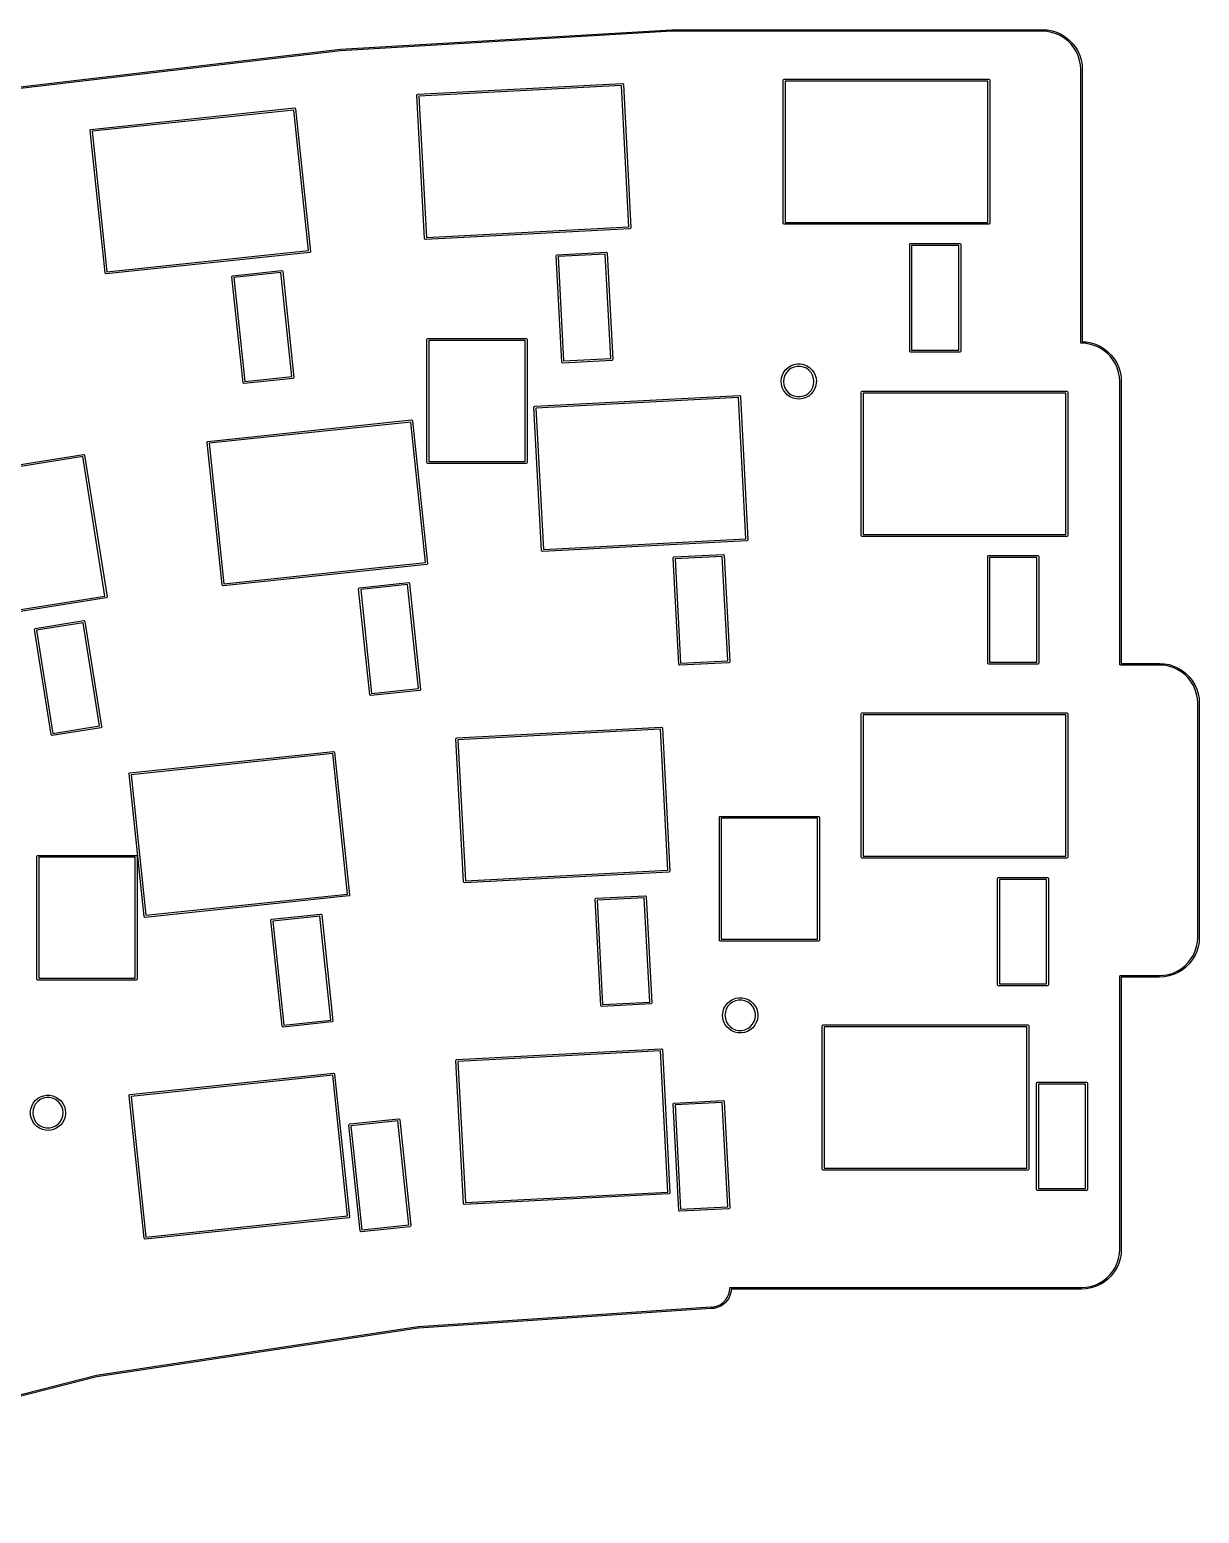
# Model space of a CAD drawing. Extents: x 318 to 559, y -107 to -17.
# Drawn here: x 487.6 to 559, y -107.2 to -16.6 of the extents above; entities that cross this region are included whole.
import ezdxf

# ---------------------------------------------------------------- set-up
doc = ezdxf.new("R2010")
doc.units = 0
doc.layers.add('BLACK', color=7, linetype='CONTINUOUS')

msp = doc.modelspace()

# ---------------------------------------------------------------- linework, layer by layer
at = {"layer": 'BLACK', "linetype": 'CONTINUOUS'}
for p, q in [((506.609, -17.8095), (526.849, -16.6188)), ((526.854, -16.7188), (506.616, -17.9092)), ((526.849, -16.6188), (526.851, -16.6194)), ((526.851, -16.6194), (526.852, -16.6188)), ((526.852, -16.6188), (549.474, -16.6188)), ((549.474, -16.7188), (526.854, -16.7188)), ((549.474, -16.6188), (549.767, -16.6365)), ((549.483, -16.715), (549.474, -16.7188)), ((549.756, -16.7315), (549.483, -16.715)), ((550.033, -16.7824), (549.756, -16.7315)), ((549.767, -16.6365), (550.056, -16.6894)), ((550.302, -16.8663), (550.033, -16.7824)), ((550.056, -16.6894), (550.336, -16.7768)), ((550.559, -16.982), (550.302, -16.8663)), ((550.336, -16.7768), (550.604, -16.8973)), ((550.801, -17.1279), (550.559, -16.982)), ((550.604, -16.8973), (550.855, -17.0491)), ((551.023, -17.3019), (550.801, -17.1279)), ((550.855, -17.0491), (551.086, -17.2302)), ((486.365, -20.191), (506.606, -17.8097)), ((506.616, -17.9092), (486.378, -20.2901)), ((506.606, -17.8097), (506.607, -17.8102)), ((506.607, -17.8102), (506.609, -17.8095)), ((551.222, -17.5013), (551.023, -17.3019)), ((551.086, -17.2302), (551.294, -17.4378)), ((551.396, -17.7233), (551.222, -17.5013)), ((551.294, -17.4378), (551.475, -17.6689)), ((551.542, -17.9647), (551.396, -17.7233)), ((551.475, -17.6689), (551.627, -17.9202)), ((551.658, -18.2218), (551.542, -17.9647)), ((551.627, -17.9202), (551.747, -18.1879)), ((551.742, -18.4911), (551.658, -18.2218)), ((551.792, -18.7685), (551.742, -18.4911)), ((551.747, -18.1879), (551.835, -18.4682)), ((551.809, -19.0411), (551.792, -18.7685)), ((551.835, -18.4682), (551.888, -18.757)), ((551.888, -18.757), (551.905, -19.0499)), ((511.338, -20.5652), (523.821, -19.911)), ((523.821, -19.911), (523.864, -19.9263)), ((523.864, -19.9263), (523.884, -19.9678)), ((533.639, -19.6938), (533.657, -19.6513)), ((533.639, -28.4438), (533.639, -19.6938)), ((533.657, -19.6513), (533.699, -19.6338)), ((533.699, -19.6338), (546.199, -19.6338)), ((533.759, -19.7538), (533.759, -28.3838)), ((546.139, -19.7538), (533.759, -19.7538)), ((546.139, -28.3838), (546.139, -19.7538)), ((546.199, -19.6338), (546.241, -19.6513)), ((546.241, -19.6513), (546.259, -19.6938)), ((546.259, -19.6938), (546.259, -28.4438)), ((551.805, -19.05), (551.809, -19.0411)), ((551.805, -35.7188), (551.805, -19.05)), ((551.905, -19.0499), (551.905, -19.05)), ((551.905, -19.05), (551.905, -35.6718)), ((511.281, -20.6282), (511.296, -20.5849)), ((511.739, -29.3662), (511.281, -20.6282)), ((511.296, -20.5849), (511.338, -20.5652)), ((523.767, -20.034), (511.404, -20.6819)), ((511.404, -20.6819), (511.856, -29.3)), ((524.219, -28.6521), (523.767, -20.034)), ((523.884, -19.9678), (523.884, -19.9678)), ((523.884, -19.9678), (524.342, -28.7058)), ((491.376, -22.7043), (503.807, -21.3977)), ((503.76, -21.5233), (491.448, -22.8173)), ((504.662, -30.106), (503.76, -21.5233)), ((503.807, -21.3977), (503.851, -21.4107)), ((503.851, -21.4107), (503.873, -21.4511)), ((503.873, -21.4511), (504.788, -30.1531)), ((491.322, -22.7702), (491.335, -22.7262)), ((492.237, -31.4723), (491.322, -22.7702)), ((491.335, -22.7262), (491.376, -22.7043)), ((491.448, -22.8173), (492.35, -31.4001)), ((524.285, -28.7688), (511.802, -29.423)), ((511.856, -29.3), (524.219, -28.6521)), ((524.326, -28.7491), (524.285, -28.7688)), ((524.342, -28.7058), (524.326, -28.7491)), ((533.657, -28.4862), (533.639, -28.4438)), ((533.699, -28.5038), (533.657, -28.4862)), ((546.199, -28.5038), (533.699, -28.5038)), ((533.759, -28.3838), (546.139, -28.3838)), ((546.241, -28.4862), (546.199, -28.5038)), ((546.259, -28.4438), (546.241, -28.4862)), ((511.759, -29.4077), (511.739, -29.3662)), ((511.802, -29.423), (511.759, -29.4077)), ((541.366, -29.7422), (541.383, -29.6998)), ((541.366, -36.2422), (541.366, -29.7422)), ((541.383, -29.6998), (541.426, -29.6822)), ((541.426, -29.6822), (544.426, -29.6822)), ((541.486, -29.8022), (541.486, -36.1822)), ((544.366, -29.8022), (541.486, -29.8022)), ((544.366, -36.1822), (544.366, -29.8022)), ((544.426, -29.6822), (544.468, -29.6998)), ((544.468, -29.6998), (544.486, -29.7422)), ((544.486, -29.7422), (544.486, -36.2422)), ((504.734, -30.2191), (492.303, -31.5257)), ((492.35, -31.4001), (504.662, -30.106)), ((504.758, -30.206), (504.734, -30.2191)), ((504.734, -30.2191), (504.734, -30.2191)), ((504.775, -30.1972), (504.758, -30.206)), ((504.788, -30.1531), (504.775, -30.1972)), ((519.779, -30.4233), (519.795, -30.38)), ((520.12, -36.9144), (519.779, -30.4233)), ((519.795, -30.38), (519.836, -30.3602)), ((519.836, -30.3602), (522.832, -30.2032)), ((522.778, -30.3262), (519.902, -30.4769)), ((519.902, -30.4769), (520.236, -36.8482)), ((523.112, -36.6974), (522.778, -30.3262)), ((522.832, -30.2032), (522.832, -30.2032)), ((522.832, -30.2032), (522.875, -30.2185)), ((522.875, -30.2185), (522.895, -30.26)), ((522.895, -30.26), (523.235, -36.7511)), ((492.259, -31.5126), (492.237, -31.4723)), ((492.237, -31.4723), (492.237, -31.4723)), ((492.303, -31.5257), (492.259, -31.5126)), ((499.984, -31.7077), (499.997, -31.6636)), ((499.997, -31.6636), (500.037, -31.6417)), ((500.037, -31.6417), (503.021, -31.3281)), ((502.974, -31.4537), (500.11, -31.7548)), ((503.641, -37.7988), (502.974, -31.4537)), ((503.021, -31.3281), (503.065, -31.3412)), ((503.065, -31.3412), (503.087, -31.3815)), ((503.087, -31.3815), (503.766, -37.8459)), ((500.663, -38.172), (499.984, -31.7077)), ((500.11, -31.7548), (500.776, -38.0998)), ((511.886, -35.5407), (511.903, -35.4982)), ((511.886, -43.0407), (511.886, -35.5407)), ((511.903, -35.4982), (511.946, -35.4807)), ((511.946, -35.4807), (517.946, -35.4807)), ((512.006, -35.6007), (512.006, -42.9807)), ((517.886, -35.6007), (512.006, -35.6007)), ((517.886, -42.9807), (517.886, -35.6007)), ((517.946, -35.4807), (517.988, -35.4982)), ((517.988, -35.4982), (518.006, -35.5407)), ((518.006, -35.5407), (518.006, -43.0407)), ((541.486, -36.1822), (544.366, -36.1822)), ((551.82, -35.7541), (551.805, -35.7188)), ((551.805, -35.7188), (551.805, -35.7188)), ((551.855, -35.7688), (551.82, -35.7541)), ((551.864, -35.7651), (551.855, -35.7688)), ((552.137, -35.7815), (551.864, -35.7651)), ((551.905, -35.6718), (552.148, -35.6865)), ((552.414, -35.8324), (552.137, -35.7815)), ((552.148, -35.6865), (552.437, -35.7394)), ((552.683, -35.9163), (552.414, -35.8324)), ((552.437, -35.7394), (552.717, -35.8268)), ((552.941, -36.032), (552.683, -35.9163)), ((552.717, -35.8268), (552.985, -35.9473)), ((553.182, -36.1779), (552.941, -36.032)), ((552.985, -35.9473), (553.236, -36.0991)), ((553.404, -36.3519), (553.182, -36.1779)), ((553.236, -36.0991), (553.467, -36.2802)), ((520.139, -36.9558), (520.12, -36.9144)), ((520.183, -36.9712), (520.139, -36.9558)), ((523.179, -36.8141), (520.183, -36.9712)), ((520.236, -36.8482), (523.112, -36.6974)), ((523.22, -36.7944), (523.179, -36.8141)), ((523.235, -36.7511), (523.22, -36.7944)), ((533.959, -37.2303), (534.128, -37.1298)), ((534.128, -37.1298), (534.313, -37.0617)), ((534.313, -37.0617), (534.507, -37.0283)), ((534.507, -37.0283), (534.704, -37.0309)), ((534.704, -37.0309), (534.897, -37.0693)), ((534.897, -37.0693), (535.079, -37.1422)), ((541.383, -36.2846), (541.366, -36.2422)), ((541.426, -36.3022), (541.383, -36.2846)), ((544.426, -36.3022), (541.426, -36.3022)), ((544.468, -36.2846), (544.426, -36.3022)), ((544.486, -36.2422), (544.468, -36.2846)), ((553.603, -36.5513), (553.404, -36.3519)), ((553.467, -36.2802), (553.675, -36.4878)), ((553.777, -36.7733), (553.603, -36.5513)), ((553.675, -36.4878), (553.856, -36.7189)), ((553.923, -37.0147), (553.777, -36.7733)), ((553.856, -36.7189), (554.008, -36.9702)), ((554.039, -37.2718), (553.923, -37.0147)), ((554.008, -36.9702), (554.129, -37.2379)), ((503.713, -37.9119), (500.729, -38.2254)), ((500.776, -38.0998), (503.641, -37.7988)), ((503.753, -37.8899), (503.713, -37.9119)), ((503.713, -37.9119), (503.713, -37.9119)), ((503.766, -37.8459), (503.753, -37.8899)), ((533.517, -38.0719), (533.54, -37.8765)), ((533.54, -37.8765), (533.598, -37.6886)), ((533.598, -37.6886), (533.69, -37.5145)), ((533.681, -37.9067), (533.661, -38.1)), ((533.742, -37.7217), (533.681, -37.9067)), ((533.69, -37.5145), (533.811, -37.3601)), ((533.839, -37.5533), (533.742, -37.7217)), ((533.811, -37.3601), (533.959, -37.2303)), ((533.969, -37.4088), (533.839, -37.5533)), ((534.126, -37.2945), (533.969, -37.4088)), ((534.304, -37.2155), (534.126, -37.2945)), ((534.494, -37.175), (534.304, -37.2155)), ((534.688, -37.175), (534.494, -37.175)), ((534.879, -37.2155), (534.688, -37.175)), ((535.056, -37.2945), (534.879, -37.2155)), ((535.214, -37.4088), (535.056, -37.2945)), ((535.079, -37.1422), (535.246, -37.2472)), ((535.344, -37.5533), (535.214, -37.4088)), ((535.246, -37.2472), (535.39, -37.3807)), ((535.441, -37.7217), (535.344, -37.5533)), ((535.39, -37.3807), (535.508, -37.5383)), ((535.501, -37.9067), (535.441, -37.7217)), ((535.521, -38.1), (535.501, -37.9067)), ((535.508, -37.5383), (535.595, -37.7148)), ((535.595, -37.7148), (535.648, -37.9041)), ((535.648, -37.9041), (535.666, -38.1)), ((554.123, -37.5411), (554.039, -37.2718)), ((554.174, -37.8185), (554.123, -37.5411)), ((554.129, -37.2379), (554.216, -37.5182)), ((554.19, -38.0911), (554.174, -37.8185)), ((554.216, -37.5182), (554.269, -37.807)), ((554.269, -37.807), (554.287, -38.1)), ((500.685, -38.2124), (500.663, -38.172)), ((500.729, -38.2254), (500.685, -38.2124)), ((500.729, -38.2254), (500.729, -38.2254)), ((533.518, -38.1), (533.517, -38.0719)), ((533.529, -38.2682), (533.518, -38.1)), ((533.578, -38.4589), (533.529, -38.2682)), ((533.66, -38.6375), (533.578, -38.4589)), ((533.774, -38.7982), (533.66, -38.6375)), ((533.661, -38.1), (533.681, -38.2934)), ((533.681, -38.2934), (533.742, -38.4783)), ((533.742, -38.4783), (533.839, -38.6467)), ((533.915, -38.9355), (533.774, -38.7982)), ((533.839, -38.6467), (533.969, -38.7912)), ((534.078, -39.0448), (533.915, -38.9355)), ((533.969, -38.7912), (534.126, -38.9055)), ((534.126, -38.9055), (534.304, -38.9846)), ((534.879, -38.9846), (535.056, -38.9055)), ((535.056, -38.9055), (535.214, -38.7912)), ((535.351, -38.8602), (535.2, -38.986)), ((535.214, -38.7912), (535.344, -38.6467)), ((535.344, -38.6467), (535.441, -38.4783)), ((535.477, -38.7089), (535.351, -38.8602)), ((535.441, -38.4783), (535.501, -38.2934)), ((535.573, -38.5373), (535.477, -38.7089)), ((535.501, -38.2934), (535.521, -38.1)), ((535.636, -38.351), (535.573, -38.5373)), ((535.665, -38.1563), (535.636, -38.351)), ((535.666, -38.1), (535.665, -38.1563)), ((538.402, -38.7438), (538.419, -38.7014)), ((538.402, -47.4938), (538.402, -38.7438)), ((538.419, -38.7014), (538.462, -38.6838)), ((538.462, -38.6838), (550.962, -38.6838)), ((538.522, -38.8038), (538.522, -47.4338)), ((550.902, -38.8038), (538.522, -38.8038)), ((550.902, -47.4338), (550.902, -38.8038)), ((550.962, -38.6838), (551.004, -38.7014)), ((551.004, -38.7014), (551.022, -38.7438)), ((551.022, -38.7438), (551.022, -47.4938)), ((554.187, -38.1), (554.19, -38.0911)), ((554.187, -54.7688), (554.187, -38.1)), ((554.287, -38.1), (554.287, -38.1)), ((554.287, -38.1), (554.287, -54.7688)), ((518.425, -39.6782), (518.44, -39.635)), ((518.883, -48.4163), (518.425, -39.6782)), ((518.44, -39.635), (518.481, -39.6152)), ((518.481, -39.6152), (530.964, -38.961)), ((530.911, -39.084), (518.548, -39.7319)), ((518.548, -39.7319), (518.999, -48.3501)), ((531.362, -47.7021), (530.911, -39.084)), ((530.964, -38.961), (531.008, -38.9763)), ((531.008, -38.9763), (531.027, -39.0167)), ((531.027, -39.0167), (531.027, -39.0178)), ((531.027, -39.0178), (531.485, -47.7558)), ((534.259, -39.1224), (534.078, -39.0448)), ((534.451, -39.1658), (534.259, -39.1224)), ((534.304, -38.9846), (534.494, -39.025)), ((534.647, -39.1736), (534.451, -39.1658)), ((534.494, -39.025), (534.688, -39.025)), ((534.842, -39.1453), (534.647, -39.1736)), ((534.688, -39.025), (534.879, -38.9846)), ((535.028, -39.0821), (534.842, -39.1453)), ((535.2, -38.986), (535.028, -39.0821)), ((498.519, -41.7543), (510.951, -40.4477)), ((510.904, -40.5733), (498.592, -41.8673)), ((511.806, -49.156), (510.904, -40.5733)), ((510.951, -40.4477), (510.995, -40.4607)), ((510.995, -40.4607), (511.017, -40.5011)), ((511.017, -40.5011), (511.931, -49.2031)), ((478.576, -44.5048), (490.922, -42.5493)), ((490.922, -42.5493), (490.967, -42.5601)), ((490.967, -42.5601), (490.991, -42.5992)), ((498.466, -41.8202), (498.479, -41.7762)), ((499.381, -50.5223), (498.466, -41.8202)), ((498.479, -41.7762), (498.519, -41.7543)), ((498.592, -41.8673), (499.494, -50.4501)), ((490.882, -42.6772), (478.654, -44.6139)), ((492.232, -51.201), (490.882, -42.6772)), ((490.991, -42.5992), (490.991, -42.5992)), ((490.991, -42.5992), (492.36, -51.2415)), ((511.903, -43.0831), (511.886, -43.0407)), ((511.946, -43.1007), (511.903, -43.0831)), ((517.946, -43.1007), (511.946, -43.1007)), ((512.006, -42.9807), (517.886, -42.9807)), ((517.988, -43.0831), (517.946, -43.1007)), ((518.006, -43.0407), (517.988, -43.0831)), ((531.429, -47.8188), (518.946, -48.473)), ((518.999, -48.3501), (531.362, -47.7021)), ((531.47, -47.7991), (531.429, -47.8188)), ((531.485, -47.7558), (531.47, -47.7991)), ((538.419, -47.5362), (538.402, -47.4938)), ((538.462, -47.5538), (538.419, -47.5362)), ((550.962, -47.5538), (538.462, -47.5538)), ((538.522, -47.4338), (550.902, -47.4338)), ((551.004, -47.5362), (550.962, -47.5538)), ((551.022, -47.4938), (551.004, -47.5362)), ((518.902, -48.4577), (518.883, -48.4163)), ((518.946, -48.473), (518.902, -48.4577)), ((526.923, -48.878), (526.939, -48.8347)), ((527.263, -55.3691), (526.923, -48.878)), ((526.939, -48.8347), (526.98, -48.8149)), ((526.98, -48.8149), (529.976, -48.6579)), ((529.922, -48.7809), (527.046, -48.9316)), ((530.256, -55.1522), (529.922, -48.7809)), ((529.976, -48.6579), (529.976, -48.6579)), ((529.976, -48.6579), (530.019, -48.6732)), ((530.019, -48.6732), (530.039, -48.7147)), ((530.039, -48.7147), (530.379, -55.2058)), ((546.128, -48.7922), (546.146, -48.7498)), ((546.128, -55.2922), (546.128, -48.7922)), ((546.146, -48.7498), (546.188, -48.7322)), ((546.188, -48.7322), (549.188, -48.7322)), ((546.248, -48.8522), (546.248, -55.2322)), ((549.128, -48.8522), (546.248, -48.8522)), ((549.128, -55.2322), (549.128, -48.8522)), ((549.188, -48.7322), (549.231, -48.7498)), ((549.231, -48.7498), (549.248, -48.7922)), ((549.248, -48.7922), (549.248, -55.2922)), ((511.878, -49.2691), (499.447, -50.5757)), ((499.494, -50.4501), (511.806, -49.156)), ((511.902, -49.256), (511.878, -49.2691)), ((511.878, -49.2691), (511.878, -49.2691)), ((511.918, -49.2472), (511.902, -49.256)), ((511.931, -49.2031), (511.918, -49.2472)), ((527.046, -48.9316), (527.38, -55.3029)), ((499.403, -50.5626), (499.381, -50.5223)), ((499.381, -50.5223), (499.381, -50.5223)), ((499.447, -50.5757), (499.403, -50.5626)), ((507.723, -50.7577), (507.736, -50.7136)), ((507.736, -50.7136), (507.776, -50.6917)), ((507.776, -50.6917), (510.76, -50.3781)), ((510.713, -50.5038), (507.849, -50.8048)), ((511.38, -56.8488), (510.713, -50.5038)), ((510.76, -50.3781), (510.804, -50.3912)), ((510.804, -50.3912), (510.826, -50.4315)), ((510.826, -50.4315), (511.505, -56.8959)), ((492.31, -51.3101), (479.964, -53.2656)), ((480.004, -53.1377), (492.232, -51.201)), ((492.349, -51.2861), (492.31, -51.3101)), ((492.36, -51.2415), (492.349, -51.2861)), ((492.36, -51.2415), (492.36, -51.2415)), ((508.402, -57.2221), (507.723, -50.7577)), ((507.849, -50.8048), (508.516, -57.1498)), ((487.933, -53.2404), (487.943, -53.1957)), ((488.949, -59.6604), (487.933, -53.2404)), ((487.943, -53.1957), (487.982, -53.1717)), ((487.982, -53.1717), (490.946, -52.7024)), ((490.905, -52.8304), (488.061, -53.2809)), ((488.061, -53.2809), (489.059, -59.5823)), ((491.903, -59.1318), (490.905, -52.8304)), ((490.946, -52.7024), (490.99, -52.7132)), ((490.99, -52.7132), (491.014, -52.7523)), ((491.014, -52.7523), (492.031, -59.1723)), ((527.38, -55.3029), (530.256, -55.1522)), ((530.364, -55.2491), (530.322, -55.2688)), ((530.379, -55.2058), (530.364, -55.2491)), ((546.248, -55.2322), (549.128, -55.2322)), ((554.187, -55.3641), (554.187, -54.7688)), ((554.287, -54.7688), (554.287, -55.3141)), ((527.283, -55.4105), (527.263, -55.3691)), ((527.326, -55.4259), (527.283, -55.4105)), ((530.322, -55.2688), (527.326, -55.4259)), ((546.146, -55.3347), (546.128, -55.2922)), ((546.188, -55.3522), (546.146, -55.3347)), ((549.188, -55.3522), (546.188, -55.3522)), ((549.231, -55.3347), (549.188, -55.3522)), ((549.248, -55.2922), (549.231, -55.3347)), ((554.201, -55.3995), (554.187, -55.3641)), ((554.237, -55.4141), (554.201, -55.3995)), ((556.618, -55.4141), (554.237, -55.4141)), ((554.287, -55.3141), (556.618, -55.3141)), ((556.618, -55.3141), (556.911, -55.3318)), ((556.627, -55.4104), (556.618, -55.4141)), ((556.618, -55.4141), (556.618, -55.4141)), ((556.899, -55.4269), (556.627, -55.4104)), ((557.177, -55.4777), (556.899, -55.4269)), ((556.911, -55.3318), (557.2, -55.3848)), ((557.446, -55.5616), (557.177, -55.4777)), ((557.2, -55.3848), (557.48, -55.4721)), ((557.703, -55.6774), (557.446, -55.5616)), ((557.48, -55.4721), (557.748, -55.5926)), ((557.945, -55.8233), (557.703, -55.6774)), ((557.748, -55.5926), (557.999, -55.7445)), ((558.167, -55.9972), (557.945, -55.8233)), ((557.999, -55.7445), (558.23, -55.9255)), ((558.366, -56.1966), (558.167, -55.9972)), ((558.23, -55.9255), (558.438, -56.1331)), ((558.438, -56.1331), (558.619, -56.3642)), ((511.452, -56.9619), (508.468, -57.2755)), ((508.516, -57.1498), (511.38, -56.8488)), ((511.492, -56.94), (511.452, -56.9619)), ((511.452, -56.9619), (511.452, -56.9619)), ((511.505, -56.8959), (511.492, -56.94)), ((558.54, -56.4186), (558.366, -56.1966)), ((558.686, -56.66), (558.54, -56.4186)), ((558.619, -56.3642), (558.771, -56.6155)), ((558.802, -56.9172), (558.686, -56.66)), ((558.771, -56.6155), (558.891, -56.8832)), ((558.885, -57.1864), (558.802, -56.9172)), ((558.891, -56.8832), (558.978, -57.1635)), ((508.424, -57.2624), (508.402, -57.2221)), ((508.468, -57.2755), (508.424, -57.2624)), ((508.468, -57.2755), (508.468, -57.2755)), ((558.936, -57.4638), (558.885, -57.1864)), ((558.953, -57.7362), (558.936, -57.4638)), ((558.949, -57.7454), (558.953, -57.7362)), ((558.949, -72.0329), (558.949, -57.7454)), ((558.978, -57.1635), (559.031, -57.4523)), ((559.031, -57.4523), (559.049, -57.7454)), ((559.049, -57.7454), (559.049, -57.7454)), ((559.049, -57.7454), (559.049, -72.0329)), ((538.402, -58.3891), (538.419, -58.3467)), ((538.402, -67.1391), (538.402, -58.3891)), ((538.419, -58.3467), (538.462, -58.3291)), ((538.462, -58.3291), (550.962, -58.3291)), ((538.522, -58.4491), (538.522, -67.0791)), ((550.902, -58.4491), (538.522, -58.4491)), ((550.902, -67.0791), (550.902, -58.4491)), ((550.962, -58.3291), (551.004, -58.3467)), ((551.004, -58.3467), (551.022, -58.3891)), ((551.022, -58.3891), (551.022, -67.1391)), ((488.973, -59.6995), (488.949, -59.6604)), ((489.018, -59.7102), (488.973, -59.6995)), ((491.981, -59.2409), (489.018, -59.7102)), ((489.018, -59.7102), (489.018, -59.7102)), ((489.059, -59.5823), (491.903, -59.1318)), ((492.02, -59.2169), (491.981, -59.2409)), ((491.981, -59.2409), (491.981, -59.2409)), ((492.031, -59.1723), (492.02, -59.2169)), ((513.719, -59.8558), (526.202, -59.2016)), ((526.148, -59.3246), (513.785, -59.9725)), ((526.6, -67.9428), (526.148, -59.3246)), ((526.202, -59.2016), (526.245, -59.217)), ((526.245, -59.217), (526.257, -59.2409)), ((526.257, -59.2409), (526.265, -59.2584)), ((526.265, -59.2584), (526.723, -67.9964)), ((493.757, -61.9949), (506.188, -60.6883)), ((506.188, -60.6883), (506.232, -60.7014)), ((513.662, -59.9189), (513.677, -59.8756)), ((514.12, -68.6569), (513.662, -59.9189)), ((513.677, -59.8756), (513.719, -59.8558)), ((513.785, -59.9725), (514.237, -68.5907)), ((506.141, -60.8139), (493.829, -62.108)), ((507.043, -69.3967), (506.141, -60.8139)), ((506.232, -60.7014), (506.254, -60.7417)), ((506.254, -60.7417), (507.169, -69.4438)), ((493.703, -62.0609), (493.717, -62.0168)), ((494.618, -70.7629), (493.703, -62.0609)), ((493.717, -62.0168), (493.757, -61.9949)), ((493.829, -62.108), (494.731, -70.6907)), ((529.745, -64.711), (529.763, -64.6686)), ((529.745, -72.211), (529.745, -64.711)), ((529.763, -64.6686), (529.805, -64.651)), ((529.805, -64.651), (535.805, -64.651)), ((529.865, -64.771), (529.865, -72.151)), ((535.745, -64.771), (529.865, -64.771)), ((535.745, -72.151), (535.745, -64.771)), ((535.805, -64.651), (535.847, -64.6686)), ((535.847, -64.6686), (535.865, -64.711)), ((535.865, -64.711), (535.865, -72.211)), ((488.091, -67.0498), (488.133, -67.0322)), ((488.133, -67.0322), (494.133, -67.0322)), ((494.133, -67.0322), (494.176, -67.0498)), ((488.073, -67.0922), (488.091, -67.0498)), ((488.073, -74.5922), (488.073, -67.0922)), ((488.193, -67.1522), (488.193, -74.5322)), ((494.073, -67.1522), (488.193, -67.1522)), ((494.073, -74.5322), (494.073, -67.1522)), ((494.176, -67.0498), (494.193, -67.0922)), ((494.193, -67.0922), (494.193, -74.5922)), ((538.419, -67.1815), (538.402, -67.1391)), ((538.462, -67.1991), (538.419, -67.1815)), ((550.962, -67.1991), (538.462, -67.1991)), ((538.522, -67.0791), (550.902, -67.0791)), ((551.004, -67.1815), (550.962, -67.1991)), ((551.022, -67.1391), (551.004, -67.1815)), ((514.14, -68.6983), (514.12, -68.6569)), ((514.183, -68.7137), (514.14, -68.6983)), ((526.666, -68.0595), (514.183, -68.7137)), ((514.237, -68.5907), (526.6, -67.9428)), ((526.707, -68.0397), (526.666, -68.0595)), ((526.723, -67.9964), (526.707, -68.0397)), ((546.723, -68.4376), (546.741, -68.3951)), ((546.723, -74.9376), (546.723, -68.4376)), ((546.741, -68.3951), (546.783, -68.3776)), ((546.783, -68.3776), (549.783, -68.3776)), ((546.843, -68.4976), (546.843, -74.8776)), ((549.723, -68.4976), (546.843, -68.4976)), ((549.723, -74.8776), (549.723, -68.4976)), ((549.783, -68.3776), (549.826, -68.3951)), ((549.826, -68.3951), (549.843, -68.4376)), ((549.843, -68.4376), (549.843, -74.9376)), ((507.116, -69.5097), (494.684, -70.8163)), ((494.731, -70.6907), (507.043, -69.3967)), ((507.14, -69.4967), (507.116, -69.5097)), ((507.116, -69.5097), (507.116, -69.5097)), ((507.156, -69.4878), (507.14, -69.4967)), ((507.169, -69.4438), (507.156, -69.4878)), ((522.161, -69.7139), (522.176, -69.6707)), ((522.501, -76.205), (522.161, -69.7139)), ((522.176, -69.6707), (522.217, -69.6509)), ((522.217, -69.6509), (525.213, -69.4939)), ((525.16, -69.6169), (522.284, -69.7676)), ((525.494, -75.9881), (525.16, -69.6169)), ((525.213, -69.4939), (525.213, -69.4939)), ((525.213, -69.4939), (525.257, -69.5092)), ((525.257, -69.5092), (525.276, -69.5507)), ((525.276, -69.5507), (525.617, -76.0417)), ((502.419, -70.9324), (505.402, -70.6188)), ((505.402, -70.6188), (505.446, -70.6318)), ((505.446, -70.6318), (505.468, -70.6722)), ((522.284, -69.7676), (522.618, -76.1388)), ((494.635, -70.7944), (494.618, -70.7629)), ((494.618, -70.7629), (494.618, -70.7629)), ((494.64, -70.8033), (494.635, -70.7944)), ((494.684, -70.8163), (494.64, -70.8033)), ((502.365, -70.9983), (502.378, -70.9543)), ((503.045, -77.4627), (502.365, -70.9983)), ((502.378, -70.9543), (502.419, -70.9324)), ((505.355, -70.7444), (502.491, -71.0454)), ((502.491, -71.0454), (503.158, -77.3905)), ((506.022, -77.0894), (505.355, -70.7444)), ((505.468, -70.6722), (506.148, -77.1366)), ((529.763, -72.2534), (529.745, -72.211)), ((529.805, -72.271), (529.763, -72.2534)), ((535.805, -72.271), (529.805, -72.271)), ((529.865, -72.151), (535.745, -72.151)), ((535.847, -72.2534), (535.805, -72.271)), ((535.865, -72.211), (535.847, -72.2534)), ((558.885, -72.5918), (558.936, -72.3144)), ((558.936, -72.3144), (558.953, -72.0418)), ((558.953, -72.0418), (558.949, -72.0329)), ((559.031, -72.3259), (558.978, -72.6147)), ((559.049, -72.0329), (559.031, -72.3259)), ((558.366, -73.5816), (558.54, -73.3596)), ((558.54, -73.3596), (558.686, -73.1182)), ((558.771, -73.1627), (558.619, -73.414)), ((558.686, -73.1182), (558.802, -72.8611)), ((558.891, -72.895), (558.771, -73.1627)), ((558.802, -72.8611), (558.885, -72.5918)), ((558.978, -72.6147), (558.891, -72.895)), ((557.177, -74.3005), (557.446, -74.2166)), ((557.446, -74.2166), (557.703, -74.1009)), ((557.748, -74.1856), (557.48, -74.3061)), ((557.703, -74.1009), (557.944, -73.955)), ((557.999, -74.0338), (557.748, -74.1856)), ((557.944, -73.955), (558.167, -73.781)), ((558.23, -73.8527), (557.999, -74.0338)), ((558.167, -73.781), (558.366, -73.5816)), ((558.438, -73.6451), (558.23, -73.8527)), ((558.619, -73.414), (558.438, -73.6451)), ((488.091, -74.6347), (488.073, -74.5922)), ((488.133, -74.6522), (488.091, -74.6347)), ((494.133, -74.6522), (488.133, -74.6522)), ((488.193, -74.5322), (494.073, -74.5322)), ((494.176, -74.6347), (494.133, -74.6522)), ((494.193, -74.5922), (494.176, -74.6347)), ((546.741, -74.98), (546.723, -74.9376)), ((546.783, -74.9976), (546.741, -74.98)), ((549.783, -74.9976), (546.783, -74.9976)), ((546.843, -74.8776), (549.723, -74.8776)), ((549.826, -74.98), (549.783, -74.9976)), ((549.843, -74.9376), (549.826, -74.98)), ((554.187, -74.4141), (554.201, -74.3788)), ((554.187, -91.0829), (554.187, -74.4141)), ((554.201, -74.3788), (554.237, -74.3641)), ((554.237, -74.3641), (556.618, -74.3641)), ((556.618, -74.4641), (554.287, -74.4641)), ((554.287, -74.4641), (554.287, -91.0829)), ((556.618, -74.3641), (556.618, -74.3641)), ((556.618, -74.3641), (556.627, -74.3678)), ((556.911, -74.4464), (556.618, -74.4641)), ((556.618, -74.4641), (556.618, -74.4641)), ((556.627, -74.3678), (556.899, -74.3514)), ((556.899, -74.3514), (557.177, -74.3005)), ((557.2, -74.3935), (556.911, -74.4464)), ((557.48, -74.3061), (557.2, -74.3935)), ((522.618, -76.1388), (525.494, -75.9881)), ((525.601, -76.085), (525.56, -76.1048)), ((525.617, -76.0417), (525.601, -76.085)), ((530.118, -76.2099), (530.24, -76.0554)), ((530.24, -76.0554), (530.387, -75.9257)), ((530.387, -75.9257), (530.557, -75.8251)), ((530.554, -75.9899), (530.397, -76.1042)), ((530.732, -75.9108), (530.554, -75.9899)), ((530.557, -75.8251), (530.741, -75.757)), ((530.922, -75.8704), (530.732, -75.9108)), ((530.741, -75.757), (530.935, -75.7237)), ((531.117, -75.8704), (530.922, -75.8704)), ((530.935, -75.7237), (531.132, -75.7263)), ((531.307, -75.9108), (531.117, -75.8704)), ((531.132, -75.7263), (531.325, -75.7646)), ((531.484, -75.9899), (531.307, -75.9108)), ((531.325, -75.7646), (531.507, -75.8375)), ((531.642, -76.1042), (531.484, -75.9899)), ((531.507, -75.8375), (531.674, -75.9425)), ((531.674, -75.9425), (531.818, -76.0761)), ((531.818, -76.0761), (531.936, -76.2337)), ((522.521, -76.2465), (522.501, -76.205)), ((522.564, -76.2618), (522.521, -76.2465)), ((525.56, -76.1048), (522.564, -76.2618)), ((529.945, -76.7672), (529.968, -76.5719)), ((529.947, -76.7954), (529.945, -76.7672)), ((529.958, -76.9635), (529.947, -76.7954)), ((530.006, -77.1542), (529.958, -76.9635)), ((529.968, -76.5719), (530.026, -76.384)), ((530.026, -76.384), (530.118, -76.2099)), ((530.11, -76.602), (530.089, -76.7954)), ((530.089, -76.7954), (530.11, -76.9888)), ((530.17, -76.4171), (530.11, -76.602)), ((530.11, -76.9888), (530.17, -77.1737)), ((530.267, -76.2487), (530.17, -76.4171)), ((530.397, -76.1042), (530.267, -76.2487)), ((531.772, -76.2487), (531.642, -76.1042)), ((531.869, -76.4171), (531.772, -76.2487)), ((531.929, -76.602), (531.869, -76.4171)), ((531.869, -77.1737), (531.929, -76.9888)), ((531.949, -76.7954), (531.929, -76.602)), ((531.929, -76.9888), (531.949, -76.7954)), ((531.936, -76.2337), (532.023, -76.4101)), ((532.023, -76.4101), (532.076, -76.5995)), ((532.093, -76.8516), (532.065, -77.0463)), ((532.076, -76.5995), (532.094, -76.7954)), ((532.094, -76.7954), (532.093, -76.8516)), ((503.067, -77.5031), (503.045, -77.4627)), ((503.111, -77.5161), (503.067, -77.5031)), ((506.094, -77.2025), (503.111, -77.5161)), ((503.111, -77.5161), (503.111, -77.5161)), ((503.158, -77.3905), (506.022, -77.0894)), ((506.134, -77.1806), (506.094, -77.2025)), ((506.094, -77.2025), (506.094, -77.2025)), ((506.148, -77.1366), (506.134, -77.1806)), ((530.088, -77.3329), (530.006, -77.1542)), ((530.202, -77.4935), (530.088, -77.3329)), ((530.17, -77.1737), (530.267, -77.3421)), ((530.343, -77.6308), (530.202, -77.4935)), ((530.267, -77.3421), (530.397, -77.4866)), ((530.506, -77.7401), (530.343, -77.6308)), ((530.397, -77.4866), (530.554, -77.6009)), ((530.687, -77.8178), (530.506, -77.7401)), ((530.554, -77.6009), (530.732, -77.6799)), ((530.879, -77.8612), (530.687, -77.8178)), ((530.732, -77.6799), (530.922, -77.7204)), ((531.076, -77.8689), (530.879, -77.8612)), ((530.922, -77.7204), (531.117, -77.7204)), ((531.27, -77.8407), (531.076, -77.8689)), ((531.117, -77.7204), (531.307, -77.6799)), ((531.457, -77.7774), (531.27, -77.8407)), ((531.307, -77.6799), (531.484, -77.6009)), ((531.628, -77.6813), (531.457, -77.7774)), ((531.484, -77.6009), (531.642, -77.4866)), ((531.779, -77.5555), (531.628, -77.6813)), ((531.642, -77.4866), (531.772, -77.3421)), ((531.772, -77.3421), (531.869, -77.1737)), ((531.905, -77.4043), (531.779, -77.5555)), ((532.001, -77.2326), (531.905, -77.4043)), ((532.065, -77.0463), (532.001, -77.2326)), ((536.02, -77.4391), (536.038, -77.3967)), ((536.02, -86.1891), (536.02, -77.4391)), ((536.038, -77.3967), (536.08, -77.3791)), ((536.08, -77.3791), (548.58, -77.3791)), ((536.14, -77.4991), (536.14, -86.1291)), ((548.52, -77.4991), (536.14, -77.4991)), ((548.52, -86.1291), (548.52, -77.4991)), ((548.58, -77.3791), (548.623, -77.3967)), ((548.623, -77.3967), (548.64, -77.4391)), ((548.64, -77.4391), (548.64, -86.1891)), ((513.662, -79.5642), (513.677, -79.5209)), ((514.12, -88.3022), (513.662, -79.5642)), ((513.677, -79.5209), (513.719, -79.5012)), ((513.719, -79.5012), (526.202, -78.847)), ((526.148, -78.9699), (513.785, -79.6179)), ((513.785, -79.6179), (514.237, -88.236)), ((526.6, -87.5881), (526.148, -78.9699)), ((526.202, -78.847), (526.245, -78.8623)), ((526.245, -78.8623), (526.26, -78.8944)), ((526.26, -78.8944), (526.265, -78.9037)), ((526.265, -78.9037), (526.723, -87.6417)), ((493.757, -81.6403), (506.188, -80.3336)), ((506.141, -80.4593), (493.829, -81.7533)), ((507.043, -89.042), (506.141, -80.4593)), ((506.188, -80.3336), (506.232, -80.3467)), ((506.232, -80.3467), (506.254, -80.387)), ((506.254, -80.387), (507.169, -89.0891)), ((549.105, -80.9391), (549.122, -80.8967)), ((549.105, -87.4391), (549.105, -80.9391)), ((549.122, -80.8967), (549.165, -80.8791)), ((549.165, -80.8791), (552.165, -80.8791)), ((549.225, -80.9991), (549.225, -87.3791)), ((552.105, -80.9991), (549.225, -80.9991)), ((552.105, -87.3791), (552.105, -80.9991)), ((552.165, -80.8791), (552.207, -80.8967)), ((552.207, -80.8967), (552.225, -80.9391)), ((552.225, -80.9391), (552.225, -87.4391)), ((487.701, -82.525), (487.759, -82.3371)), ((487.759, -82.3371), (487.851, -82.163)), ((487.902, -82.3702), (487.842, -82.5551)), ((487.851, -82.163), (487.972, -82.0085)), ((488, -82.2018), (487.902, -82.3702)), ((487.972, -82.0085), (488.12, -81.8788)), ((488.13, -82.0573), (488, -82.2018)), ((488.12, -81.8788), (488.289, -81.7782)), ((488.287, -81.943), (488.13, -82.0573)), ((488.465, -81.8639), (488.287, -81.943)), ((488.289, -81.7782), (488.474, -81.7101)), ((488.655, -81.8235), (488.465, -81.8639)), ((488.474, -81.7101), (488.668, -81.6768)), ((488.849, -81.8235), (488.655, -81.8235)), ((488.668, -81.6768), (488.864, -81.6794)), ((489.04, -81.8639), (488.849, -81.8235)), ((488.864, -81.6794), (489.057, -81.7178)), ((489.217, -81.943), (489.04, -81.8639)), ((489.057, -81.7178), (489.24, -81.7907)), ((489.374, -82.0573), (489.217, -81.943)), ((489.24, -81.7907), (489.407, -81.8957)), ((489.505, -82.2018), (489.374, -82.0573)), ((489.407, -81.8957), (489.551, -82.0292)), ((489.602, -82.3702), (489.505, -82.2018)), ((489.551, -82.0292), (489.669, -82.1868)), ((489.662, -82.5551), (489.602, -82.3702)), ((489.669, -82.1868), (489.756, -82.3633)), ((489.756, -82.3633), (489.809, -82.5526)), ((493.703, -81.7062), (493.717, -81.6622)), ((494.618, -90.4083), (493.703, -81.7062)), ((493.717, -81.6622), (493.757, -81.6403)), ((493.829, -81.7533), (494.731, -90.336)), ((526.923, -82.2155), (526.939, -82.1722)), ((527.263, -88.7066), (526.923, -82.2155)), ((526.939, -82.1722), (526.98, -82.1525)), ((526.98, -82.1525), (529.976, -81.9954)), ((529.922, -82.1184), (527.046, -82.2692)), ((527.046, -82.2692), (527.38, -88.6404)), ((530.256, -88.4897), (529.922, -82.1184)), ((529.976, -81.9954), (529.976, -81.9954)), ((529.976, -81.9954), (530.019, -82.0108)), ((530.019, -82.0108), (530.039, -82.0522)), ((530.039, -82.0522), (530.379, -88.5433)), ((487.677, -82.7204), (487.701, -82.525)), ((487.679, -82.7485), (487.677, -82.7204)), ((487.69, -82.9167), (487.679, -82.7485)), ((487.739, -83.1073), (487.69, -82.9167)), ((487.821, -83.286), (487.739, -83.1073)), ((487.935, -83.4467), (487.821, -83.286)), ((487.842, -82.5551), (487.822, -82.7485)), ((487.822, -82.7485), (487.842, -82.9419)), ((487.842, -82.9419), (487.902, -83.1268)), ((487.902, -83.1268), (488, -83.2952)), ((488, -83.2952), (488.13, -83.4397)), ((489.374, -83.4397), (489.505, -83.2952)), ((489.505, -83.2952), (489.602, -83.1268)), ((489.602, -83.1268), (489.662, -82.9419)), ((489.734, -83.1857), (489.638, -83.3574)), ((489.682, -82.7485), (489.662, -82.5551)), ((489.662, -82.9419), (489.682, -82.7485)), ((489.797, -82.9995), (489.734, -83.1857)), ((489.826, -82.8048), (489.797, -82.9995)), ((489.809, -82.5526), (489.827, -82.7485)), ((489.827, -82.7485), (489.826, -82.8048)), ((507.181, -83.4339), (510.165, -83.1204)), ((510.118, -83.246), (507.253, -83.547)), ((510.784, -89.591), (510.118, -83.246)), ((510.165, -83.1204), (510.209, -83.1334)), ((510.209, -83.1334), (510.231, -83.1738)), ((510.231, -83.1738), (510.91, -89.6381)), ((488.076, -83.5839), (487.935, -83.4467)), ((488.239, -83.6932), (488.076, -83.5839)), ((488.13, -83.4397), (488.287, -83.554)), ((488.42, -83.7709), (488.239, -83.6932)), ((488.287, -83.554), (488.465, -83.6331)), ((488.612, -83.8143), (488.42, -83.7709)), ((488.465, -83.6331), (488.655, -83.6735)), ((488.808, -83.822), (488.612, -83.8143)), ((488.655, -83.6735), (488.849, -83.6735)), ((489.003, -83.7938), (488.808, -83.822)), ((488.849, -83.6735), (489.04, -83.6331)), ((489.189, -83.7306), (489.003, -83.7938)), ((489.04, -83.6331), (489.217, -83.554)), ((489.361, -83.6344), (489.189, -83.7306)), ((489.217, -83.554), (489.374, -83.4397)), ((489.512, -83.5086), (489.361, -83.6344)), ((489.638, -83.3574), (489.512, -83.5086)), ((507.128, -83.4999), (507.141, -83.4559)), ((507.807, -89.9643), (507.128, -83.4999)), ((507.141, -83.4559), (507.181, -83.4339)), ((507.253, -83.547), (507.92, -89.8921)), ((536.038, -86.2316), (536.02, -86.1891)), ((536.08, -86.2491), (536.038, -86.2316)), ((548.58, -86.2491), (536.08, -86.2491)), ((536.14, -86.1291), (548.52, -86.1291)), ((548.623, -86.2316), (548.58, -86.2491)), ((548.64, -86.1891), (548.623, -86.2316)), ((526.666, -87.7048), (514.183, -88.359)), ((514.237, -88.236), (526.6, -87.5881)), ((526.707, -87.685), (526.666, -87.7048)), ((526.723, -87.6417), (526.707, -87.685)), ((549.122, -87.4816), (549.105, -87.4391)), ((549.165, -87.4991), (549.122, -87.4816)), ((552.165, -87.4991), (549.165, -87.4991)), ((549.225, -87.3791), (552.105, -87.3791)), ((552.207, -87.4816), (552.165, -87.4991)), ((552.225, -87.4391), (552.207, -87.4816)), ((514.14, -88.3437), (514.12, -88.3022)), ((514.183, -88.359), (514.14, -88.3437)), ((527.283, -88.7481), (527.263, -88.7066)), ((527.326, -88.7634), (527.283, -88.7481)), ((530.322, -88.6064), (527.326, -88.7634)), ((527.38, -88.6404), (530.256, -88.4897)), ((530.364, -88.5866), (530.322, -88.6064)), ((530.379, -88.5433), (530.364, -88.5866)), ((507.116, -89.1551), (494.684, -90.4617)), ((494.731, -90.336), (507.043, -89.042)), ((507.14, -89.142), (507.116, -89.1551)), ((507.116, -89.1551), (507.116, -89.1551)), ((507.156, -89.1331), (507.14, -89.142)), ((507.169, -89.0891), (507.156, -89.1331)), ((507.92, -89.8921), (510.784, -89.591)), ((510.91, -89.6381), (510.897, -89.6822)), ((494.64, -90.4486), (494.618, -90.4083)), ((494.618, -90.4083), (494.618, -90.4083)), ((494.684, -90.4617), (494.64, -90.4486)), ((507.829, -90.0046), (507.807, -89.9643)), ((507.873, -90.0177), (507.829, -90.0046)), ((510.857, -89.7041), (507.873, -90.0177)), ((507.873, -90.0177), (507.873, -90.0177)), ((510.897, -89.6822), (510.857, -89.7041)), ((510.857, -89.7041), (510.857, -89.7041)), ((554.123, -91.6418), (554.174, -91.3644)), ((554.174, -91.3644), (554.19, -91.0919)), ((554.19, -91.0919), (554.187, -91.0829)), ((554.269, -91.3759), (554.216, -91.6647)), ((554.287, -91.0829), (554.269, -91.3759)), ((553.777, -92.4096), (553.923, -92.1683)), ((554.008, -92.2127), (553.856, -92.464)), ((553.923, -92.1683), (554.039, -91.9111)), ((554.129, -91.945), (554.008, -92.2127)), ((554.039, -91.9111), (554.123, -91.6418)), ((554.216, -91.6647), (554.129, -91.945)), ((552.414, -93.3505), (552.683, -93.2666)), ((552.683, -93.2666), (552.941, -93.1509)), ((552.985, -93.2356), (552.717, -93.3561)), ((552.941, -93.1509), (553.182, -93.005)), ((553.236, -93.0838), (552.985, -93.2356)), ((553.182, -93.005), (553.404, -92.831)), ((553.467, -92.9027), (553.236, -93.0838)), ((553.404, -92.831), (553.603, -92.6316)), ((553.675, -92.6951), (553.467, -92.9027)), ((553.603, -92.6316), (553.777, -92.4096)), ((553.856, -92.464), (553.675, -92.6951)), ((529.969, -94.3412), (530.11, -94.2001)), ((530.11, -94.2001), (530.225, -94.0366)), ((530.237, -94.1933), (530.111, -94.3414)), ((530.225, -94.0366), (530.309, -93.8557)), ((530.339, -94.0274), (530.237, -94.1933)), ((530.309, -93.8557), (530.361, -93.663)), ((530.413, -93.8475), (530.339, -94.0274)), ((530.361, -93.663), (530.378, -93.4728)), ((530.374, -93.4641), (530.389, -93.4288)), ((530.378, -93.4728), (530.374, -93.4641)), ((530.374, -93.4641), (530.374, -93.4641)), ((530.389, -93.4288), (530.403, -93.4227)), ((530.389, -93.4288), (530.389, -93.4288)), ((530.389, -93.4288), (530.389, -93.4288)), ((530.389, -93.4288), (530.389, -93.4288)), ((530.403, -93.4227), (530.424, -93.4141)), ((530.459, -93.6582), (530.413, -93.8475)), ((530.424, -93.4141), (551.855, -93.4141)), ((530.47, -93.5141), (530.459, -93.6582)), ((551.855, -93.5141), (530.47, -93.5141)), ((551.855, -93.4141), (551.855, -93.4141)), ((551.855, -93.4141), (551.864, -93.4178)), ((552.148, -93.4964), (551.855, -93.5141)), ((551.855, -93.5141), (551.855, -93.5141)), ((551.864, -93.4178), (552.137, -93.4014)), ((552.137, -93.4014), (552.414, -93.3505)), ((552.437, -93.4435), (552.148, -93.4964)), ((552.717, -93.3561), (552.437, -93.4435)), ((511.371, -95.7955), (529.23, -94.6049)), ((529.237, -94.7047), (511.379, -95.8951)), ((529.23, -94.6049), (529.232, -94.6054)), ((529.232, -94.6054), (529.233, -94.6048)), ((529.233, -94.6048), (529.242, -94.6083)), ((529.427, -94.6894), (529.237, -94.7044)), ((529.237, -94.7044), (529.237, -94.7047)), ((529.242, -94.6083), (529.432, -94.5917)), ((529.617, -94.644), (529.427, -94.6894)), ((529.432, -94.5917), (529.625, -94.54)), ((529.797, -94.5695), (529.617, -94.644)), ((529.625, -94.54), (529.806, -94.4557)), ((529.963, -94.4678), (529.797, -94.5695)), ((529.806, -94.4557), (529.969, -94.3412)), ((530.111, -94.3414), (529.963, -94.4678)), ((491.721, -98.7725), (511.366, -95.796)), ((511.379, -95.8951), (491.739, -98.871)), ((511.366, -95.796), (511.369, -95.7965)), ((511.369, -95.7965), (511.371, -95.7955)), ((458.98, -107.106), (491.716, -98.7735)), ((491.739, -98.871), (458.999, -107.205)), ((491.716, -98.7735), (491.719, -98.7739)), ((491.719, -98.7739), (491.721, -98.7725))]:
    msp.add_line(p, q, dxfattribs=at)

doc.saveas('drawing.dxf')
